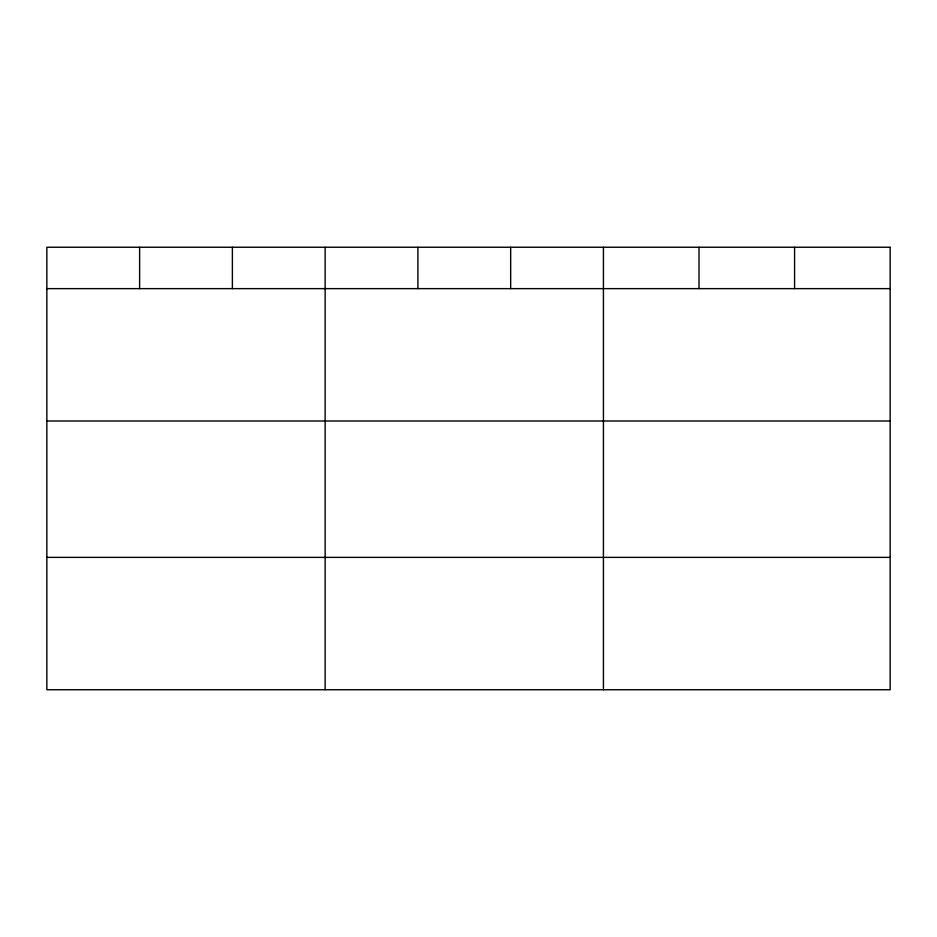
<?xml version="1.0" encoding="UTF-8"?>
<svg xmlns="http://www.w3.org/2000/svg" width="937" height="937" viewBox="0 0 937 937"><rect width="100%" height="100%" fill="white"/><g stroke="black" fill="none" stroke-linecap="round" stroke-linejoin="round"><path stroke-width="1.41" d="M46.85 288.631L890.15 288.631M46.85 420.994L890.15 420.994M46.85 557.374L890.15 557.374M794.576 247.251L794.576 288.631M699.002 247.251L699.002 288.631M603.428 247.251L603.428 689.749M510.665 247.251L510.665 288.631M417.902 247.251L417.902 288.631M325.139 247.251L325.139 689.749M232.376 247.251L232.376 288.631M139.613 247.251L139.613 288.631M890.15 247.251L46.85 247.251L46.85 689.749L890.15 689.749L890.15 247.251"/></g></svg>
